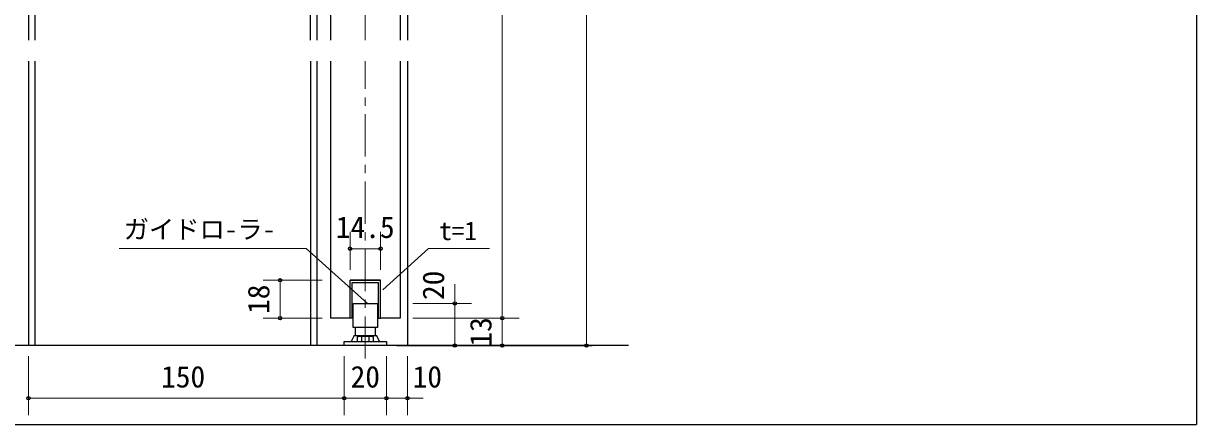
# Model space of a CAD drawing. Units: millimetres at full size; details may follow other scales. Extents: x -800 to 800, y -560 to 560.
# Drawn here: x -405 to 152, y -24 to 166 of the extents above; entities that cross this region are included whole.
import ezdxf
from ezdxf.enums import TextEntityAlignment as Align

# ---------------------------------------------------------------- set-up
doc = ezdxf.new("R2010")
doc.units = ezdxf.units.MM
doc.header["$LTSCALE"] = 4
doc.header["$PDMODE"] = 32
doc.header["$PDSIZE"] = 1.6
doc.linetypes.add('CHAIN1', pattern=[8, 5, -1, 1, -1])
doc.layers.add('0-0', color=7, linetype='Continuous', lineweight=25)
doc.layers.add('2-0', color=7, linetype='Continuous', lineweight=25)
doc.styles.add('ＭＳ ゴシック', font='')
doc.styles.get('ＭＳ ゴシック').set_extended_font_data('MS Gothic')

msp = doc.modelspace()

# ---------------------------------------------------------------- linework, layer by layer
at = {"layer": '0-0'}
for p in [(152, 540), (-780, -24)]:
    msp.add_line(p, (152, -24), dxfattribs=at)
at = {"layer": '2-0', "color": 4, "linetype": 'CHAIN1', "lineweight": 9}
for p, q in [((-242.768, 158.5), (-242.768, 444.036)), ((-242.768, 7.343), (-242.768, 148.5))]:
    msp.add_line(p, q, dxfattribs=at)
at = {"layer": '2-0', "color": 4, "lineweight": 9}
for p, q in [((-137.768, 422.5), (-137.768, 13.5)), ((-177.768, 377.5), (-177.768, 26.5)), ((-250.018, 67.5), (-250.018, 49.5)), ((-235.518, 67.5), (-235.518, 49.5)), ((-270.84, 59.557), (-359.601, 59.557)), ((-241.768, 33.5), (-270.84, 59.557)), ((-250.018, 59.5), (-235.518, 59.5)), ((-234.518, 39.998), (-212.696, 59.557)), ((-212.696, 59.557), (-183.852, 59.557)), ((-291.268, 44.5), (-263.268, 44.5)), ((-283.268, 26.5), (-283.268, 44.5)), ((-200.268, 13.5), (-200.268, 42.727)), ((-192.268, 33.5), (-220.268, 33.5)), ((-291.268, 26.5), (-263.268, 26.5)), ((-169.768, 26.5), (-220.268, 26.5)), ((-177.768, 26.5), (-177.768, 13.5)), ((-192.268, 13.5), (-220.268, 13.5)), ((-169.768, 13.5), (-217.768, 13.5)), ((-129.768, 13.5), (-177.768, 13.5)), ((-402.768, -19.5), (-402.768, 8.5)), ((-252.768, -19.5), (-252.768, 8.5)), ((-232.768, -19.5), (-232.768, 8.5)), ((-222.768, -19.5), (-222.768, 8.5)), ((-402.768, -11.5), (-251.768, -11.5)), ((-251.768, -11.5), (-231.768, -11.5)), ((-231.768, -11.5), (-215.372, -11.5))]:
    msp.add_line(p, q, dxfattribs=at)
at = {"layer": '2-0'}
for p, q in [((-268.768, 158.5), (-268.768, 373.5)), ((-265.768, 373.5), (-265.768, 158.5)), ((-222.768, 373.5), (-222.768, 158.5)), ((-259.268, 365.5), (-259.268, 158.5)), ((-402.768, 359), (-402.768, 158.5)), ((-399.768, 352), (-399.768, 158.5)), ((-402.768, 148.5), (-402.768, 13.5)), ((-399.768, 148.5), (-399.768, 13.5)), ((-268.768, 148.5), (-268.768, 13.5)), ((-265.768, 148.5), (-265.768, 13.5)), ((-259.268, 148.5), (-259.268, 26.5)), ((-226.268, 148.5), (-226.268, 26.5)), ((-222.768, 148.5), (-222.768, 13.5)), ((-250.018, 26.5), (-250.018, 44.5)), ((-235.518, 44.5), (-250.018, 44.5)), ((-250.018, 44.5), (-235.518, 44.5)), ((-250.018, 26.5), (-250.018, 44.5)), ((-249.018, 26.5), (-249.018, 43.5)), ((-249.018, 43.5), (-236.518, 43.5)), ((-236.518, 26.5), (-236.518, 43.5)), ((-235.518, 26.5), (-235.518, 44.5)), ((-235.518, 26.5), (-235.518, 44.5)), ((-250.018, 26.5), (-259.268, 26.5)), ((-249.018, 26.5), (-250.018, 26.5)), ((-236.518, 26.5), (-235.518, 26.5)), ((-226.268, 26.5), (-235.518, 26.5)), ((-248.021, 18.307), (-249.466, 15.501)), ((-248.021, 18.307), (-237.514, 18.307)), ((-247.521, 22.006), (-247.521, 18.307)), ((-238.015, 18.307), (-238.015, 22.006)), ((-236.092, 15.539), (-237.514, 18.307)), ((-117.768, 13.5), (-557.768, 13.5)), ((-227.768, 13.5), (-192.699, 13.5)), ((-218.768, 13.5), (-173.467, 13.5)), ((-216.768, 13.5), (-134.999, 13.5))]:
    msp.add_line(p, q, dxfattribs=at)
for points in [[(-259.268, 365.5), (-226.268, 365.5), (-226.268, 158.5)], [(-246.523, 15.501), (-246.523, 17.655), (-245.92, 18.003), (-239.616, 18.003), (-239.012, 17.655), (-239.012, 15.501)], [(-244.771, 17.727), (-244.646, 17.655), (-244.646, 15.501)], [(-240.89, 15.501), (-240.89, 17.655), (-240.764, 17.727)]]:
    msp.add_lwpolyline(points, dxfattribs=at)
for points in [[(-237.014, 22.006), (-248.522, 22.006), (-248.522, 33.5), (-237.014, 33.5)], [(-232.768, 13.5), (-252.768, 13.5), (-252.768, 15.501), (-232.768, 15.501)]]:
    msp.add_lwpolyline(points, close=True, dxfattribs=at)
for centre, radius, start, end in [((-245.584, 16.319), 1.626, 60, 120), ((-242.768, 11.731), 6.214, 72.41206, 107.58794), ((-239.951, 16.319), 1.626, 60, 120)]:
    msp.add_arc(centre, radius, start, end, dxfattribs=at)
at = {"layer": '2-0', "color": 4}
for p in [(-250.018, 59.5), (-235.518, 59.5), (-283.268, 44.5), (-200.268, 33.5), (-283.268, 26.5), (-177.768, 26.5), (-200.268, 13.5), (-177.768, 13.5), (-137.768, 13.5), (-402.768, -11.5), (-252.768, -11.5), (-232.768, -11.5), (-222.768, -11.5)]:
    msp.add_point(p, dxfattribs=at)

# ---------------------------------------------------------------- texts
at = {"layer": '2-0', "style": 'ＭＳ ゴシック'}
for s, height, p in [('ガイドロ-ラ-', 8.798, (-357.53, 61.65)), ('14.5', 10.26, (-256.768, 61.5)), ('t=1', 8.798, (-207.697, 60.932)), ('150', 10.26, (-339.768, -9.5)), ('20', 10.26, (-249.768, -9.5)), ('10', 10.26, (-220.289, -9.5))]:
    msp.add_text(s, height=height, dxfattribs=at).set_placement(p, align=Align.BOTTOM_LEFT)
for s, p in [('20', (-202.268, 35.111)), ('18', (-285.268, 28.5)), ('13', (-179.768, 13))]:
    msp.add_text(s, height=10.26, rotation=90, dxfattribs=at).set_placement(p, align=Align.BOTTOM_LEFT)

doc.saveas('drawing.dxf')
